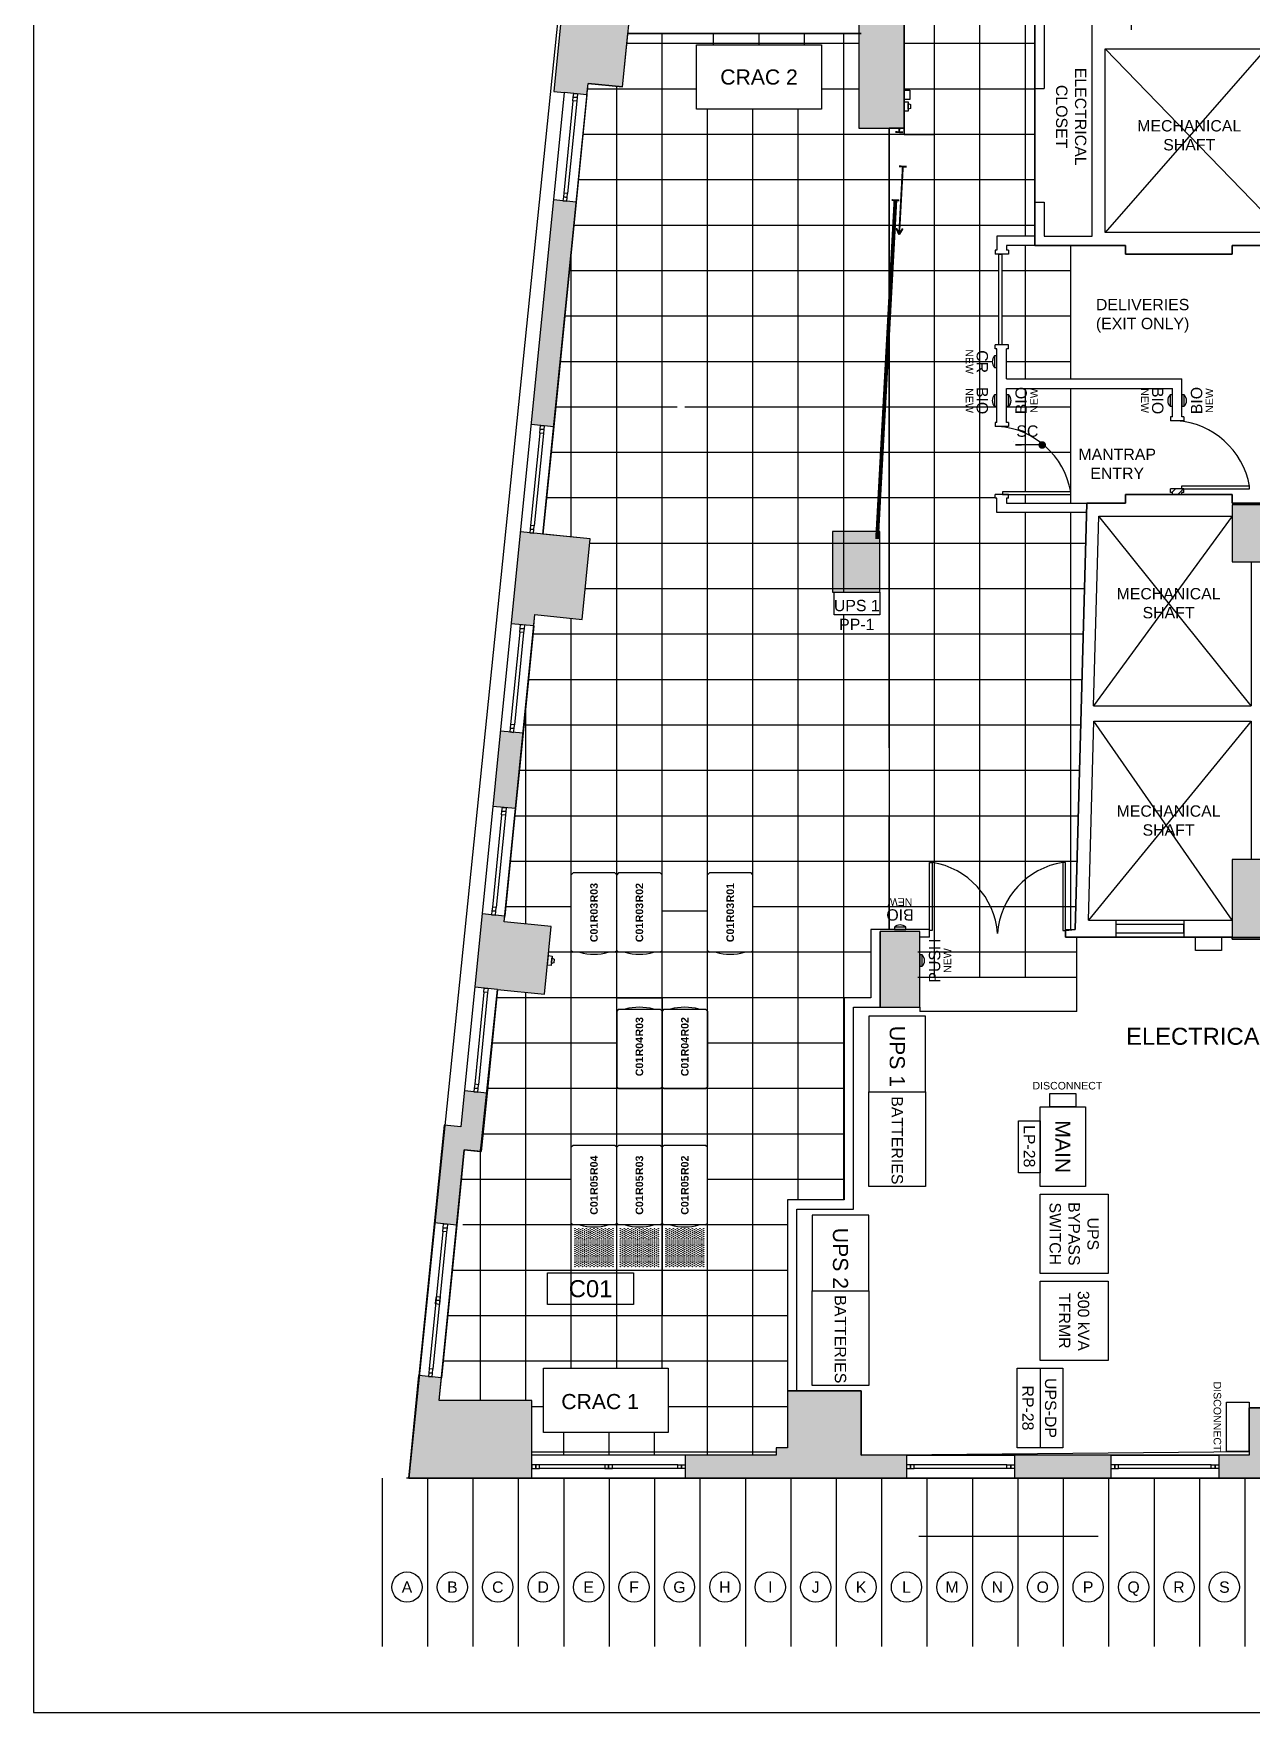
# Model space of a CAD drawing. Header units: inches. Extents: x 271316 to 275987, y 273433 to 275617.
# Drawn here: x 273293 to 273937, y 273604 to 274491 of the extents above; entities that cross this region are included whole.
import ezdxf
from ezdxf.enums import TextEntityAlignment as Align

# ---------------------------------------------------------------- set-up
doc = ezdxf.new("R2010")
doc.units = ezdxf.units.IN
doc.header["$LTSCALE"] = 48
doc.header["$MEASUREMENT"] = 0
for name, color, linetype in [('A-ANNO-TEXT-90', 1, 'Continuous'), ('A-ANNO-TEXT-CAGE', 4, 'Continuous'), ('A-ANNO-TEXT-VNSNY', 4, 'Continuous'), ('A-COLS', 6, 'Continuous'), ('A-COLS-PATT', 8, 'Continuous'), ('A-FLOR-CAGE', 3, 'Continuous'), ('A-FLOR-DOOR', 3, 'Continuous'), ('A-FLOR-ELEV', 1, 'Continuous'), ('A-FLOR-EQUIP', 3, 'Continuous'), ('A-FLOR-GLAZ', 2, 'Continuous'), ('A-FLOR-PART', 6, 'Continuous'), ('A-FLOR-PATT-RAFL', 8, 'Continuous'), ('A-FLOR-RACK', 3, 'Continuous'), ('A-FLOR-SCRTY-CAMR', 3, 'Continuous'), ('A-FLOR-TILE', 8, 'Continuous'), ('E-ELEC-SEC-CONTROL', 1, 'Continuous')]:
    doc.layers.add(name, color=color, linetype=linetype)
doc.styles.add('BLTEXT', font='arial.ttf', dxfattribs={"height": 6})
doc.styles.add('CRR Text', font='arialbd.ttf', dxfattribs={"height": 4})
doc.styles.add('HBA-DimT', font='ARCHS.SHX', dxfattribs={"width": 0.8})
doc.styles.add('TITLES', font='arial.ttf')
doc.dimstyles.new('MJH ISO-25', dxfattribs={"dimscale": 2, "dimtxt": 2, "dimasz": 2, "dimexe": 1, "dimexo": 2, "dimtad": 1, "dimzin": 9, "dimlunit": 4, "dimtxsty": 'HBA-DimT', "dimblk": 'ARCHTICK', "dimcen": 2.5, "dimdle": 1, "dimclrd": 256, "dimclre": 256, "dimclrt": 4, "dimadec": 0, "dimazin": 0, "dimtfac": 0.75, "dimtmove": 0, "dimatfit": 3, "dimldrblk": 'DOT', "dimfxl": 1, "dimfrac": 1, "dimlwd": -1, "dimlwe": -1, "dimarcsym": 0})

# ---------------------------------------------------------------- blocks, each defined once
blk = doc.blocks.new('_ArchTick')
at = {"color": 0, "linetype": 'ByBlock', "const_width": 0.15}
blk.add_lwpolyline([(-0.5, -0.5), (0.5, 0.5)], dxfattribs=at)
blk = doc.blocks.new('_Dot')
at = {"color": 0, "linetype": 'ByBlock', "lineweight": -2}
blk.add_line((-0.5, 0), (-1, 0), dxfattribs=at)
at = {"color": 0, "linetype": 'ByBlock', "const_width": 0.5}
blk.add_lwpolyline([(-0.25, 0, 1), (0.25, 0, 1)], format="xyb", close=True, dxfattribs=at)
blk = doc.blocks.new('CAGE TAG')
at = {"linetype": 'Continuous'}
blk.add_lwpolyline([(-22.72, 8.29), (22.72, 8.29), (22.72, -8.29), (-22.72, -8.29)], close=True, dxfattribs=at)
at = {"style": 'TITLES'}
blk.add_attdef('CAGE', text='', height=9, dxfattribs=at).set_placement((0.01, 0), align=Align.MIDDLE_CENTER)
blk = doc.blocks.new('ACCESSCONTROL')
at = {"linetype": 'Continuous'}
blk.add_lwpolyline([(-3, -1.25), (3, -1.25), (3, 0), (-3, 0)], close=True, dxfattribs=at)
blk.add_arc((0, 1.73), 4.22, 224.76027, 315.23973, dxfattribs=at)
at = {"linetype": 'Continuous', "style": 'BLTEXT'}
for tag, height, p in [('ACTYPE', 6, (0, -7.76)), ('ACSTAT', 4, (0, -14.54))]:
    blk.add_attdef(tag, text='', height=height, dxfattribs=at).set_placement(p, align=Align.MIDDLE_CENTER)
blk = doc.blocks.new('tripplite-sr42ub-l')
for p, q in [((1, 24), (0, 23)), ((0, 1), (0, 23)), ((1, 24), (41, 24)), ((42, 23), (41, 24)), ((42, 1), (42, 23)), ((0, 1), (1, 0)), ((1, 0), (41, 0)), ((41, 0), (42, 1))]:
    blk.add_line(p, q)
blk.add_arc((27.625, 12), 28.625, 164.810713, 195.189287)
at = {"style": 'CRR Text'}
for tag, p in [('CG', (10.5, 12)), ('RW', (21, 12)), ('RK', (31.5, 12))]:
    blk.add_attdef(tag, text='', height=4, dxfattribs=at).set_placement(p, align=Align.MIDDLE_CENTER)
blk = doc.blocks.new('venttile')
for centre in [(-22, 22), (-22, 21), (-22, 20), (-22, 19), (-22, 18), (-21, 21.5), (-21, 20.5), (-21, 19.5), (-21, 18.5), (-20, 22), (-20, 21), (-20, 20), (-20, 19), (-20, 18), (-19, 21.5), (-19, 20.5), (-19, 19.5), (-19, 18.5), (-18, 22), (-18, 21), (-18, 20), (-18, 19), (-18, 18), (-17, 21.5), (-17, 20.5), (-17, 19.5), (-17, 18.5), (-16, 22), (-16, 21), (-16, 20), (-16, 19), (-16, 18), (-15, 21.5), (-15, 20.5), (-15, 19.5), (-15, 18.5), (-14, 22), (-14, 21), (-14, 20), (-14, 19), (-14, 18), (-13, 21.5), (-13, 20.5), (-13, 19.5), (-13, 18.5), (-12, 22), (-12, 21), (-12, 20), (-12, 19), (-12, 18), (-11, 21.5), (-11, 20.5), (-11, 19.5), (-11, 18.5), (-10, 22), (-10, 21), (-10, 20), (-10, 19), (-10, 18), (-9, 21.5), (-9, 20.5), (-9, 19.5), (-9, 18.5), (-8, 22), (-8, 21), (-8, 20), (-8, 19), (-8, 18), (-7, 21.5), (-7, 20.5), (-7, 19.5), (-7, 18.5), (-6, 22), (-6, 21), (-6, 20), (-6, 19), (-6, 18), (-5, 21.5), (-5, 20.5), (-5, 19.5), (-5, 18.5), (-4, 22), (-4, 21), (-4, 20), (-4, 19), (-4, 18), (-3, 21.5), (-3, 20.5), (-3, 19.5), (-3, 18.5), (-2, 22), (-2, 21), (-2, 20), (-2, 19), (-2, 18), (-22, 17), (-22, 16), (-22, 15), (-22, 14), (-22, 13), (-22, 12), (-22, 11), (-22, 10), (-22, 9), (-21, 17.5), (-21, 16.5), (-21, 15.5), (-21, 14.5), (-21, 13.5), (-21, 12.5), (-21, 11.5), (-21, 10.5), (-21, 9.5), (-20, 17), (-20, 16), (-20, 15), (-20, 14), (-20, 13), (-20, 12), (-20, 11), (-20, 10), (-20, 9), (-19, 17.5), (-19, 16.5), (-19, 15.5), (-19, 14.5), (-19, 13.5), (-19, 12.5), (-19, 11.5), (-19, 10.5), (-19, 9.5), (-18, 17), (-18, 16), (-18, 15), (-18, 14), (-18, 13), (-18, 12), (-18, 11), (-18, 10), (-18, 9), (-17, 17.5), (-17, 16.5), (-17, 15.5), (-17, 14.5), (-17, 13.5), (-17, 12.5), (-17, 11.5), (-17, 10.5), (-17, 9.5), (-16, 17), (-16, 16), (-16, 15), (-16, 14), (-16, 13), (-16, 12), (-16, 11), (-16, 10), (-16, 9), (-15, 17.5), (-15, 16.5), (-15, 15.5), (-15, 14.5), (-15, 13.5), (-15, 12.5), (-15, 11.5), (-15, 10.5), (-15, 9.5), (-14, 17), (-14, 16), (-14, 15), (-14, 14), (-14, 13), (-14, 12), (-14, 11), (-14, 10), (-14, 9), (-13, 17.5), (-13, 16.5), (-13, 15.5), (-13, 14.5), (-13, 13.5), (-13, 12.5), (-13, 11.5), (-13, 10.5), (-13, 9.5), (-12, 17), (-12, 16), (-12, 15), (-12, 14), (-12, 13), (-12, 12), (-12, 11), (-12, 10), (-12, 9), (-11, 17.5), (-11, 16.5), (-11, 15.5), (-11, 14.5), (-11, 13.5), (-11, 12.5), (-11, 11.5), (-11, 10.5), (-11, 9.5), (-10, 17), (-10, 16), (-10, 15), (-10, 14), (-10, 13), (-10, 12), (-10, 11), (-10, 10), (-10, 9), (-9, 17.5), (-9, 16.5), (-9, 15.5), (-9, 14.5), (-9, 13.5), (-9, 12.5), (-9, 11.5), (-9, 10.5), (-9, 9.5), (-8, 17), (-8, 16), (-8, 15), (-8, 14), (-8, 13), (-8, 12), (-8, 11), (-8, 10), (-8, 9), (-7, 17.5), (-7, 16.5), (-7, 15.5), (-7, 14.5), (-7, 13.5), (-7, 12.5), (-7, 11.5), (-7, 10.5), (-7, 9.5), (-6, 17), (-6, 16), (-6, 15), (-6, 14), (-6, 13), (-6, 12), (-6, 11), (-6, 10), (-6, 9), (-5, 17.5), (-5, 16.5), (-5, 15.5), (-5, 14.5), (-5, 13.5), (-5, 12.5), (-5, 11.5), (-5, 10.5), (-5, 9.5), (-4, 17), (-4, 16), (-4, 15), (-4, 14), (-4, 13), (-4, 12), (-4, 11), (-4, 10), (-4, 9), (-3, 17.5), (-3, 16.5), (-3, 15.5), (-3, 14.5), (-3, 13.5), (-3, 12.5), (-3, 11.5), (-3, 10.5), (-3, 9.5), (-2, 17), (-2, 16), (-2, 15), (-2, 14), (-2, 13), (-2, 12), (-2, 11), (-2, 10), (-2, 9), (-22, 8), (-22, 7), (-22, 6), (-22, 5), (-22, 4), (-22, 3), (-22, 2), (-21, 8.5), (-21, 7.5), (-21, 6.5), (-21, 5.5), (-21, 4.5), (-21, 3.5), (-21, 2.5), (-20, 8), (-20, 7), (-20, 6), (-20, 5), (-20, 4), (-20, 3), (-20, 2), (-19, 8.5), (-19, 7.5), (-19, 6.5), (-19, 5.5), (-19, 4.5), (-19, 3.5), (-19, 2.5), (-18, 8), (-18, 7), (-18, 6), (-18, 5), (-18, 4), (-18, 3), (-18, 2), (-17, 8.5), (-17, 7.5), (-17, 6.5), (-17, 5.5), (-17, 4.5), (-17, 3.5), (-17, 2.5), (-16, 8), (-16, 7), (-16, 6), (-16, 5), (-16, 4), (-16, 3), (-16, 2), (-15, 8.5), (-15, 7.5), (-15, 6.5), (-15, 5.5), (-15, 4.5), (-15, 3.5), (-15, 2.5), (-14, 8), (-14, 7), (-14, 6), (-14, 5), (-14, 4), (-14, 3), (-14, 2), (-13, 8.5), (-13, 7.5), (-13, 6.5), (-13, 5.5), (-13, 4.5), (-13, 3.5), (-13, 2.5), (-12, 8), (-12, 7), (-12, 6), (-12, 5), (-12, 4), (-12, 3), (-12, 2), (-11, 8.5), (-11, 7.5), (-11, 6.5), (-11, 5.5), (-11, 4.5), (-11, 3.5), (-11, 2.5), (-10, 8), (-10, 7), (-10, 6), (-10, 5), (-10, 4), (-10, 3), (-10, 2), (-9, 8.5), (-9, 7.5), (-9, 6.5), (-9, 5.5), (-9, 4.5), (-9, 3.5), (-9, 2.5), (-8, 8), (-8, 7), (-8, 6), (-8, 5), (-8, 4), (-8, 3), (-8, 2), (-7, 8.5), (-7, 7.5), (-7, 6.5), (-7, 5.5), (-7, 4.5), (-7, 3.5), (-7, 2.5), (-6, 8), (-6, 7), (-6, 6), (-6, 5), (-6, 4), (-6, 3), (-6, 2), (-5, 8.5), (-5, 7.5), (-5, 6.5), (-5, 5.5), (-5, 4.5), (-5, 3.5), (-5, 2.5), (-4, 8), (-4, 7), (-4, 6), (-4, 5), (-4, 4), (-4, 3), (-4, 2), (-3, 8.5), (-3, 7.5), (-3, 6.5), (-3, 5.5), (-3, 4.5), (-3, 3.5), (-3, 2.5), (-2, 8), (-2, 7), (-2, 6), (-2, 5), (-2, 4), (-2, 3), (-2, 2)]:
    blk.add_circle(centre, 0.1)
blk = doc.blocks.new('tripplite-sr42ub-r')
for p, q in [((-41, 0), (-42, -1)), ((-1, 0), (-41, 0)), ((0, -1), (-1, 0)), ((-42, -1), (-42, -23)), ((0, -1), (0, -23)), ((-42, -23), (-41, -24)), ((-1, -24), (-41, -24)), ((-1, -24), (0, -23))]:
    blk.add_line(p, q)
blk.add_arc((-27.62, -12), 28.62, 344.81071, 15.18929)
at = {"style": 'CRR Text'}
for tag, p in [('CG', (-30.33, -12)), ('RW', (-19.83, -12)), ('RK', (-9.33, -12))]:
    blk.add_attdef(tag, text='', height=4, dxfattribs=at).set_placement(p, align=Align.MIDDLE_CENTER)
blk = doc.blocks.new('DOORNUM')
at = {"linetype": 'Continuous'}
blk.add_circle((0, 0), 8, dxfattribs=at)
at = {"linetype": 'Continuous', "style": 'BLTEXT'}
blk.add_attdef('DOORNUM', text='', height=6, dxfattribs=at).set_placement((0, 0), align=Align.MIDDLE_CENTER)

msp = doc.modelspace()

# ---------------------------------------------------------------- hatches: boundary and pattern name
at = {"layer": 'A-COLS-PATT'}
for points in [[(273610.8511, 274523.1872), (273587.0887, 274525.5635), (273602.8598, 274683.2742), (273625.7456, 274680.9856), (273627.7357, 274700.8863), (273604.8499, 274703.1749), (273606.1264, 274715.9402), (273594.1859, 274717.1343), (273568.4815, 274460.09), (273573.9833, 274459.5398), (273585.9238, 274458.3458), (273586.5208, 274464.316), (273604.7814, 274462.49)], [(273729.6469, 274497.6294), (273729.6469, 274440.6294), (273753.6469, 274440.6294), (273753.6469, 274497.6294)], [(273580.2521, 274401.6287), (273568.3116, 274402.8227), (273556.4405, 274284.1121), (273568.381, 274282.9181)], [(273926.8969, 274241.6448), (273926.8969, 274211.6448), (273954.8969, 274211.6448), (273954.8969, 274241.6448)], [(273587.5852, 274223.7133), (273550.7688, 274227.395), (273545.9225, 274178.9318), (273557.863, 274177.7377), (273558.46, 274183.7079), (273583.3359, 274181.2204)], [(273715.6523, 274227.6448), (273715.6523, 274195.6448), (273740.6523, 274195.6448), (273740.6523, 274227.6448)], [(273552.1913, 274121.0206), (273540.2508, 274122.2147), (273536.2707, 274082.4132), (273548.1993, 274081.2203)], [(273926.8969, 274054.3393), (273926.8969, 274012.3393), (273954.8969, 274012.3393), (273954.8969, 274054.3393)], [(273567.1149, 274019.0103), (273542.239, 274021.4979), (273542.5394, 274024.502), (273530.5989, 274025.696), (273526.7149, 273986.8553), (273538.6553, 273985.6613), (273563.5312, 273983.1737)], [(273740.8968, 274016.3393), (273740.8968, 273976.3393), (273761.8968, 273976.3393), (273761.8968, 274016.3393)], [(273533.1708, 273930.9354), (273521.2422, 273932.1283), (273519.3516, 273913.2226), (273510.3963, 273914.1181), (273505.2221, 273862.3762), (273517.1507, 273861.1833), (273521.1309, 273900.9848), (273530.0862, 273900.0893)], [(273556.8969, 273768.6448), (273507.8969, 273768.6448), (273509.0909, 273780.5853), (273497.1505, 273781.7793), (273491.737, 273727.6448), (273556.8969, 273727.6448), (273556.8969, 273739.6448)], [(273730.8969, 273773.6448), (273691.8969, 273773.6448), (273691.8969, 273743.6448), (273685.8969, 273743.6448), (273685.8969, 273739.6448), (273637.8969, 273739.6448), (273637.8969, 273727.6448), (273702.8969, 273727.6448), (273702.8969, 273727.6448), (273728.8969, 273727.6448), (273754.8969, 273727.6448), (273754.8969, 273739.6448), (273730.8969, 273739.6448)], [(273972.5303, 273727.6448), (273972.5303, 273739.6448), (273971.8969, 273739.6448), (273971.8969, 273764.6448), (273935.8969, 273764.6448), (273935.8969, 273739.6448), (273919.8969, 273739.6448), (273919.8969, 273727.6448)], [(273811.8969, 273739.6448), (273811.8969, 273727.6448), (273862.8969, 273727.6448), (273862.8969, 273739.6448)]]:
    msp.add_hatch(color=256, dxfattribs=at).paths.add_polyline_path(points)
h = msp.add_hatch(dxfattribs=at)
h.set_pattern_fill('ANSI31', color=1, scale=24, style=0)
h.set_pattern_definition([(45, (273270.213, 270585.5956), (-2.1213203, 2.1213203), [])])
h.paths.add_polyline_path([(273895.3503, 274247.1448), (273900.3503, 274247.1448), (273900.3503, 274248.1486), (273901.3503, 274248.1486), (273901.3503, 274250.1486), (273894.3503, 274250.1486), (273894.3503, 274248.1486), (273895.3503, 274248.1486)])

# ---------------------------------------------------------------- linework, layer by layer
for points in [[(273648.837, 275263.6448), (273491.737, 273727.6448), (274334.8969, 273727.6448), (274338.8969, 274633.6448), (274525.6469, 274633.6448), (274525.6469, 275063.6449), (274534.6469, 275063.6449), (274534.6469, 275265.6449), (273649.0416, 275265.6449)], [(273953.8969, 274378.6448), (273926.8969, 274378.6448), (273926.8969, 274374.1448), (273870.6469, 274374.1448), (273870.6469, 274378.6448), (273822.6469, 274378.6448), (273822.6469, 274684.6448)], [(273822.6469, 274518.6448), (273822.6469, 274378.6448), (273870.6469, 274378.6448), (273870.6469, 274374.1448), (273926.8969, 274374.1448), (273926.8969, 274378.6448), (273953.8969, 274378.6448)], [(273971.8969, 273764.6448), (273935.8969, 273764.6448), (273935.8969, 273739.6448), (273730.8969, 273739.6448), (273730.8969, 273773.6448), (273691.8969, 273773.6448), (273691.8969, 273743.6448), (273685.8969, 273743.6448), (273685.8969, 273739.6448), (273556.8969, 273739.6448), (273556.8969, 273768.6448), (273556.8969, 273768.6448), (273507.8969, 273768.6448), (273521.1309, 273900.9848), (273529.6523, 273900.1326), (273538.6553, 273985.6613), (273563.5312, 273983.1737), (273567.1149, 274019.0103), (273542.239, 274021.4979), (273558.46, 274183.7079), (273583.3359, 274181.2204), (273587.5852, 274223.7133), (273562.7093, 274226.2009), (273586.5208, 274464.316), (273604.7814, 274462.49), (273607.5953, 274490.6294), (273729.6469, 274490.6294), (273729.6469, 274440.6294), (273753.6469, 274440.6294), (273753.6469, 274497.6294)], [(273753.6469, 274497.6294), (273753.6469, 274440.6294), (273753.6469, 274437.3323), (273769.6523, 274437.3323), (273753.6469, 274437.3323), (273753.6469, 274440.6294), (273745.6523, 274440.6294), (273745.6523, 274017.3393), (273735.8968, 274017.3393), (273735.8968, 273981.3393), (273721.6523, 273981.3323), (273721.6523, 273874.6448), (273691.8968, 273874.6448), (273691.8969, 273773.6448), (273730.8969, 273773.6448), (273730.8969, 273739.6448), (273935.8969, 273741.6448), (273935.8969, 273764.6448), (273971.8969, 273764.6448)], [(273953.8969, 274242.6448), (273926.8969, 274242.6448), (273926.8969, 274247.1448), (273870.6469, 274247.1448), (273870.6469, 274242.6448), (273850.0889, 274242.6448), (273843.8968, 274017.3393), (273838.8968, 274016.7882), (273838.8968, 274013.3393), (273926.8969, 274013.3393), (273926.8969, 274012.3393), (273954.8969, 274012.3393)], [(273954.8969, 274012.3393), (273926.8969, 274012.3393), (273926.8969, 274013.3393), (273838.8968, 274013.3393), (273838.8968, 274016.7882), (273843.8968, 274017.3393), (273850.0889, 274242.6448), (273870.6469, 274242.6448), (273870.6469, 274247.1448), (273926.8969, 274247.1448), (273926.8969, 274242.6448), (273953.8969, 274242.6448)]]:
    msp.add_lwpolyline(points)
for points in [[(273685.8969, 273739.6448), (273556.8969, 273739.6448), (273556.8969, 273768.6448), (273507.8969, 273768.6448), (273521.1309, 273900.9848), (273530.0862, 273900.0893), (273538.6553, 273985.6613), (273563.5312, 273983.1737), (273567.1149, 274019.0103), (273542.239, 274021.4979), (273558.46, 274183.7079), (273583.3359, 274181.2204), (273587.5852, 274223.7133), (273562.7093, 274226.2009), (273586.5208, 274464.316), (273604.7814, 274462.49), (273607.5953, 274490.6294), (273730.8969, 274490.6294), (273729.6469, 274490.6294), (273729.6469, 274440.6294), (273745.6523, 274440.6294), (273745.6523, 274017.3393), (273735.8968, 274017.3393), (273735.8968, 273981.3393), (273721.8968, 273981.3323), (273721.6523, 273874.6448), (273691.8968, 273874.6448), (273691.8969, 273743.6448), (273685.8969, 273743.6448), (273685.8969, 273739.6448)], [(273601.6523, 273981.3323), (273625.6523, 273981.3323), (273625.6523, 273813.3323), (273601.6523, 273813.3323)]]:
    msp.add_lwpolyline(points, close=True)
at = {"layer": 'A-COLS'}
for p, q in [((273585.9238, 274458.3458), (273573.9833, 274459.5398)), ((273585.9238, 274458.3458), (273586.5208, 274464.316)), ((273604.7814, 274462.49), (273586.5208, 274464.316)), ((273580.2521, 274401.6287), (273568.3116, 274402.8227)), ((273580.2521, 274401.6287), (273568.381, 274282.9181)), ((273568.381, 274282.9181), (273556.4405, 274284.1121)), ((273557.863, 274177.7377), (273545.9225, 274178.9318)), ((273552.1795, 274121.0218), (273540.239, 274122.2158)), ((273552.1913, 274121.0206), (273548.1993, 274081.2203)), ((273548.1993, 274081.2203), (273536.2589, 274082.4143)), ((273548.2111, 274081.2191), (273536.2706, 274082.4132)), ((273542.5276, 274024.5032), (273530.5871, 274025.6972)), ((273538.6435, 273985.6625), (273526.7031, 273986.8565)), ((273538.6553, 273985.6613), (273526.7149, 273986.8553)), ((273533.1708, 273930.9354), (273521.2304, 273932.1295)), ((273533.1708, 273930.9354), (273530.0862, 273900.0893)), ((273521.1309, 273900.9848), (273517.1507, 273861.1833)), ((273530.0862, 273900.0893), (273521.1309, 273900.9848)), ((273517.1507, 273861.1833), (273505.2221, 273862.3762)), ((273491.737, 273727.6448), (273497.1505, 273781.7793)), ((273509.0909, 273780.5853), (273497.1623, 273781.7782)), ((273507.8969, 273768.6448), (273509.0909, 273780.5853)), ((273685.8969, 273739.6448), (273640.5121, 273739.6448)), ((273754.8969, 273739.6448), (273730.8969, 273739.6448)), ((273754.8969, 273739.6448), (273754.8969, 273727.6448)), ((273862.8969, 273739.6448), (273811.8969, 273739.6448)), ((273811.8969, 273739.6448), (273811.8969, 273727.6448)), ((273862.8969, 273739.6448), (273862.8969, 273727.6448)), ((273919.8969, 273739.6448), (273919.8969, 273727.6448)), ((273935.8969, 273739.6448), (273919.8969, 273739.6448)), ((274029.5303, 273727.6448), (273490.5949, 273727.6448))]:
    msp.add_line(p, q, dxfattribs=at)
for points in [[(273648.837, 275263.6448), (273568.4815, 274460.09), (273573.9833, 274459.5398), (273519.3516, 273913.2226)], [(273604.7814, 274462.49), (273610.8511, 274523.1872), (273587.0887, 274525.5635), (273602.8598, 274683.2742)], [(273557.863, 274177.7377), (273558.46, 274183.7079), (273583.3359, 274181.2204), (273587.5852, 274223.7133), (273550.7688, 274227.395)], [(273538.6553, 273985.6613), (273563.5312, 273983.1737), (273567.1149, 274019.0103), (273542.239, 274021.4979), (273542.5394, 274024.502)], [(273519.3516, 273913.2226), (273510.3963, 273914.1181), (273497.1623, 273781.7782)], [(273691.8969, 273743.6448), (273685.8969, 273743.6448), (273685.8969, 273739.6448), (273637.8969, 273739.6448), (273637.8969, 273727.6449), (273556.8969, 273727.6449), (273556.8969, 273739.6448), (273556.8969, 273768.6448), (273507.8969, 273768.6448)], [(273730.8969, 273739.6448), (273730.8969, 273773.6448), (273691.8969, 273773.6448), (273691.8969, 273743.6448)], [(273971.8969, 273739.6448), (273971.8969, 273764.6448), (273935.8969, 273764.6448), (273935.8969, 273739.6448)], [(273702.8969, 273727.6448), (273728.8969, 273727.6448)], [(273935.8969, 273727.6448), (273935.8969, 273727.6448), (273971.8969, 273727.6448)]]:
    msp.add_lwpolyline(points, dxfattribs=at)
for points in [[(273729.6469, 274497.6294), (273729.6469, 274440.6294), (273753.6469, 274440.6294), (273753.6469, 274497.6294)], [(273926.8969, 274241.6448), (273926.8969, 274211.6448), (273954.8969, 274211.6448), (273954.8969, 274241.6448)], [(273715.6523, 274227.6448), (273715.6523, 274195.6448), (273740.6523, 274195.6448), (273740.6523, 274227.6448)], [(273926.8969, 274054.3393), (273926.8969, 274012.3393), (273954.8969, 274012.3393), (273954.8969, 274054.3393)], [(273740.8968, 274016.3393), (273740.8968, 273976.3393), (273761.8968, 273976.3393), (273761.8968, 274016.3393)]]:
    msp.add_lwpolyline(points, close=True, dxfattribs=at)
at = {"layer": 'A-FLOR-CAGE'}
for points, const_width in [([(273751.0198, 274440.3127), (273750.9237, 274438.5393)], 1), ([(273748.9266, 274438.6475), (273752.9207, 274438.431)], 1), ([(273750.8997, 274420.5141), (273754.8939, 274420.2976)], 1), ([(273752.8968, 274420.4059), (273750.948, 274384.4586)], 1), ([(273748.9749, 274402.592), (273739.2737, 274223.6448)], 2), ([(273746.9778, 274402.7003), (273750.9719, 274402.4838)], 1), ([(273750.948, 274384.4586), (273749.387, 274387.8651)], 1), ([(273750.948, 274384.4586), (273752.8682, 274387.6763)], 1)]:
    msp.add_lwpolyline(points, dxfattribs=dict(at, const_width=const_width))
at = {"layer": 'A-FLOR-DOOR'}
for points in [[(273805.1465, 274374.1448), (273805.1465, 274326.1448), (273803.6465, 274326.1448), (273803.6465, 274374.1448)], [(273805.6465, 274247.1448), (273841.6465, 274247.1448), (273841.6465, 274248.6448), (273805.6465, 274248.6448)], [(273900.1003, 274250.1486), (273936.1003, 274250.1486), (273936.1003, 274251.6486), (273900.1003, 274251.6486)], [(273766.8968, 274016.7882), (273766.8968, 274052.7882), (273768.3968, 274052.7882), (273768.3968, 274016.7882)], [(273838.8968, 274016.7882), (273838.8968, 274052.7882), (273837.3968, 274052.7882), (273837.3968, 274016.7882)]]:
    msp.add_lwpolyline(points, close=True, dxfattribs=at)
at = {"layer": 'A-FLOR-DOOR', "color": 8}
for centre, radius, start, end in [((273800.2643, 274241.2008), 42.0465, 10.1975396, 85.9995078), ((273894.718, 274244.2046), 42.0465, 10.1975396, 85.9995078), ((273762.0323, 274012.3088), 40.9767, 4.2413418, 81.0646543), ((273843.7613, 274012.3088), 40.9767, 98.9353457, 175.7586582)]:
    msp.add_arc(centre, radius, start, end, dxfattribs=at)
at = {"layer": 'A-FLOR-ELEV', "color": 8}
for p, q in [((273944.6775, 274482.6448), (273859.8969, 274385.6448)), ((273953.8969, 274385.6448), (273859.8969, 274482.6448)), ((273926.8969, 274235.6448), (273853.6906, 274135.4921)), ((273936.8969, 274135.4921), (273856.4307, 274235.6448)), ((273936.8969, 274127.4921), (273851.0369, 274022.3393)), ((273926.8969, 274022.3393), (273853.9138, 274127.4921))]:
    msp.add_line(p, q, dxfattribs=at)
at = {"layer": 'A-FLOR-EQUIP', "color": 2}
msp.add_line((273825.3969, 273785.6448), (273825.3969, 273743.6448), dxfattribs=at)
for points in [[(273709.8907, 274484.6294), (273709.8907, 274450.6294), (273643.8907, 274450.6294), (273643.8907, 274484.6294)], [(273740.6523, 274195.6448), (273740.6523, 274183.6448), (273716.6562, 274183.6448), (273716.6562, 274195.6448)], [(273921.2267, 274006.3061), (273907.488, 274006.3061), (273907.488, 274013.3393), (273921.2267, 274013.3393)], [(273764.8968, 273931.6153), (273764.8968, 273971.6153), (273734.8969, 273971.6153), (273734.8969, 273931.6153)], [(273734.8968, 273881.6153), (273734.8968, 273931.6153), (273764.8969, 273931.6153), (273764.8968, 273881.6153)], [(273844.2662, 273923.6448), (273830.5275, 273923.6448), (273830.5275, 273930.678), (273844.2662, 273930.678)], [(273849.3969, 273923.6448), (273849.3969, 273881.6448), (273825.3969, 273881.6448), (273825.3969, 273923.6448)], [(273825.3969, 273916.3835), (273825.3969, 273888.9062), (273813.9922, 273888.9062), (273813.9922, 273916.3835)], [(273861.3969, 273877.6448), (273861.3969, 273835.6448), (273825.3969, 273835.6448), (273825.3969, 273877.6448)], [(273734.8969, 273826.5389), (273734.8969, 273866.5389), (273704.8969, 273866.5389), (273704.8969, 273826.5389)], [(273861.3969, 273831.6448), (273861.3969, 273789.6448), (273825.3969, 273789.6448), (273825.3969, 273831.6448)], [(273704.8968, 273776.5389), (273704.8968, 273826.5389), (273734.8969, 273826.5389), (273734.8969, 273776.5389)], [(273628.8969, 273785.6448), (273628.8969, 273751.6448), (273562.8969, 273751.6448), (273562.8969, 273785.6448)], [(273837.3969, 273785.6448), (273837.3969, 273743.6448), (273813.3969, 273743.6448), (273813.3969, 273785.6448)], [(273935.8969, 273767.6448), (273935.8969, 273741.6448), (273924.0043, 273741.6448), (273924.0043, 273767.6448)]]:
    msp.add_lwpolyline(points, close=True, dxfattribs=at)
at = {"layer": 'A-FLOR-EQUIP'}
for points in [[(273753.6469, 274460.8137), (273756.6449, 274460.8137), (273756.6449, 274455.8137), (273753.6469, 274455.8137)], [(273753.6469, 274454.6273), (273755.6469, 274454.6273), (273755.6469, 274449.6273), (273753.6469, 274449.6273)], [(273755.6469, 274453.6273), (273756.8969, 274453.1273), (273756.8969, 274451.1273), (273755.6469, 274450.6273)], [(273565.5718, 274003.5796), (273567.5619, 274003.3806), (273567.0644, 273998.4054), (273565.0743, 273998.6044)], [(273567.4624, 274002.3856), (273568.6565, 274001.7637), (273568.4574, 273999.7736), (273567.1639, 273999.4004)]]:
    msp.add_lwpolyline(points, close=True, dxfattribs=at)
at = {"layer": 'A-FLOR-GLAZ'}
for p, q in [((273585.9238, 274458.3458), (273580.2521, 274401.6287)), ((273578.5487, 274455.0634), (273573.673, 274406.3065)), ((273580.5388, 274454.8644), (273575.6631, 274406.1075)), ((273568.381, 274282.9181), (273562.7093, 274226.2009)), ((273561.0059, 274279.6356), (273556.1302, 274230.8788)), ((273562.996, 274279.4366), (273558.1203, 274230.6798)), ((273550.4879, 274174.4553), (273545.6122, 274125.6985)), ((273552.478, 274174.2563), (273547.6023, 274125.4995)), ((273557.863, 274177.7377), (273552.1913, 274121.0206)), ((273540.836, 274077.9367), (273535.9603, 274029.1799)), ((273542.8261, 274077.7377), (273537.9504, 274028.9808)), ((273548.2111, 274081.2191), (273542.5394, 274024.502)), ((273531.4792, 273984.3689), (273526.6036, 273935.6121)), ((273533.4693, 273984.1699), (273528.5936, 273935.4131)), ((273538.6553, 273985.6613), (273533.1826, 273930.9342)), ((273509.7933, 273857.8991), (273502.5296, 273785.2614)), ((273511.7834, 273857.7001), (273504.5196, 273785.0624)), ((273517.1507, 273861.1833), (273509.0909, 273780.5853)), ((273637.8969, 273739.6448), (273556.8969, 273739.6448)), ((273754.8969, 273739.6448), (273811.8969, 273739.6448)), ((273862.8969, 273739.6448), (273919.8969, 273739.6448)), ((273633.8969, 273734.6448), (273560.8969, 273734.6448)), ((273633.8969, 273732.6448), (273560.8969, 273732.6448)), ((273807.8969, 273734.6448), (273758.8969, 273734.6448)), ((273807.8969, 273732.6448), (273758.8969, 273732.6448)), ((273915.8969, 273734.6448), (273866.8969, 273734.6448)), ((273915.8969, 273732.6448), (273866.8969, 273732.6448))]:
    msp.add_line(p, q, dxfattribs=at)
for points in [[(273578.9467, 274459.0435), (273580.9368, 274458.8445), (273580.7378, 274456.8544), (273578.7477, 274457.0534)], [(273578.7477, 274457.0534), (273580.7378, 274456.8544), (273580.5388, 274454.8644), (273578.5487, 274455.0634)], [(273573.474, 274404.3165), (273575.4641, 274404.1175), (273575.6631, 274406.1075), (273573.673, 274406.3065)], [(273573.275, 274402.3264), (273575.2651, 274402.1274), (273575.4641, 274404.1175), (273573.474, 274404.3165)], [(273561.2049, 274281.6257), (273563.195, 274281.4267), (273562.996, 274279.4366), (273561.0059, 274279.6356)], [(273561.4039, 274283.6158), (273563.394, 274283.4168), (273563.195, 274281.4267), (273561.2049, 274281.6257)], [(273555.7322, 274226.8986), (273557.7223, 274226.6996), (273557.9213, 274228.6897), (273555.9312, 274228.8887)], [(273555.9312, 274228.8887), (273557.9213, 274228.6897), (273558.1203, 274230.6798), (273556.1302, 274230.8788)], [(273550.6869, 274176.4454), (273552.677, 274176.2464), (273552.478, 274174.2563), (273550.4879, 274174.4553)], [(273550.8859, 274178.4354), (273552.876, 274178.2364), (273552.677, 274176.2464), (273550.6869, 274176.4454)], [(273545.2142, 274121.7183), (273547.2043, 274121.5193), (273547.4033, 274123.5094), (273545.4132, 274123.7084)], [(273545.4132, 274123.7084), (273547.4033, 274123.5094), (273547.6023, 274125.4995), (273545.6122, 274125.6985)], [(273541.035, 274079.9268), (273543.0251, 274079.7277), (273542.8261, 274077.7377), (273540.836, 274077.9367)], [(273541.234, 274081.9168), (273543.2241, 274081.7178), (273543.0251, 274079.7277), (273541.035, 274079.9268)], [(273535.5623, 274025.1997), (273537.5524, 274025.0007), (273537.7514, 274026.9908), (273535.7613, 274027.1898)], [(273535.7613, 274027.1898), (273537.7514, 274026.9908), (273537.9504, 274028.9808), (273535.9603, 274029.1799)], [(273531.6782, 273986.359), (273533.6683, 273986.16), (273533.4693, 273984.1699), (273531.4792, 273984.3689)], [(273526.4045, 273933.622), (273528.3946, 273933.423), (273528.5936, 273935.4131), (273526.6036, 273935.6121)], [(273526.2055, 273931.6319), (273528.1956, 273931.4329), (273528.3946, 273933.423), (273526.4045, 273933.622)], [(273509.9923, 273859.8892), (273511.9824, 273859.6902), (273511.7834, 273857.7001), (273509.7933, 273857.8991)], [(273510.1914, 273861.8792), (273512.1814, 273861.6802), (273511.9824, 273859.6902), (273509.9923, 273859.8892)], [(273506.1614, 273821.5802), (273508.1515, 273821.3812), (273507.9525, 273819.3912), (273505.9624, 273819.5902)], [(273506.3605, 273823.5703), (273508.3505, 273823.3713), (273508.1515, 273821.3812), (273506.1614, 273821.5802)], [(273502.3306, 273783.2713), (273504.3206, 273783.0723), (273504.5196, 273785.0624), (273502.5296, 273785.2614)], [(273502.1315, 273781.2812), (273504.1216, 273781.0822), (273504.3206, 273783.0723), (273502.3306, 273783.2713)], [(273556.8969, 273734.6448), (273556.8969, 273732.6448), (273558.8969, 273732.6448), (273558.8969, 273734.6448)], [(273558.8969, 273734.6448), (273558.8969, 273732.6448), (273560.8969, 273732.6448), (273560.8969, 273734.6448)], [(273595.3969, 273734.6448), (273595.3969, 273732.6448), (273597.3969, 273732.6448), (273597.3969, 273734.6448)], [(273597.3969, 273734.6448), (273597.3969, 273732.6448), (273599.3969, 273732.6448), (273599.3969, 273734.6448)], [(273635.8969, 273734.6448), (273635.8969, 273732.6448), (273633.8969, 273732.6448), (273633.8969, 273734.6448)], [(273637.8969, 273734.6448), (273637.8969, 273732.6448), (273635.8969, 273732.6448), (273635.8969, 273734.6448)], [(273754.8969, 273734.6448), (273754.8969, 273732.6448), (273756.8969, 273732.6448), (273756.8969, 273734.6448)], [(273756.8969, 273734.6448), (273756.8969, 273732.6448), (273758.8969, 273732.6448), (273758.8969, 273734.6448)], [(273809.8969, 273734.6448), (273809.8969, 273732.6448), (273807.8969, 273732.6448), (273807.8969, 273734.6448)], [(273811.8969, 273734.6448), (273811.8969, 273732.6448), (273809.8969, 273732.6448), (273809.8969, 273734.6448)], [(273862.8969, 273734.6448), (273862.8969, 273732.6448), (273864.8969, 273732.6448), (273864.8969, 273734.6448)], [(273864.8969, 273734.6448), (273864.8969, 273732.6448), (273866.8969, 273732.6448), (273866.8969, 273734.6448)], [(273917.8969, 273734.6448), (273917.8969, 273732.6448), (273915.8969, 273732.6448), (273915.8969, 273734.6448)], [(273919.8969, 273734.6448), (273919.8969, 273732.6448), (273917.8969, 273732.6448), (273917.8969, 273734.6448)]]:
    msp.add_lwpolyline(points, close=True, dxfattribs=at)
at = {"layer": 'A-FLOR-PART'}
for p, q in [((273730.8969, 274490.6294), (273607.5953, 274490.6294)), ((273822.6469, 274383.6448), (273802.6465, 274383.6448)), ((273802.6465, 274383.6448), (273802.6465, 274376.1448)), ((273801.6465, 274376.1448), (273801.6465, 274374.1448)), ((273802.6465, 274376.1448), (273801.6465, 274376.1448)), ((273808.6465, 274374.1448), (273801.6465, 274374.1448)), ((273808.6465, 274376.1448), (273807.6465, 274376.1448)), ((273808.6465, 274376.1448), (273808.6465, 274374.1448)), ((273808.6465, 274326.1448), (273801.6465, 274326.1448)), ((273801.6465, 274324.1448), (273801.6465, 274326.1448)), ((273808.6465, 274324.1448), (273808.6465, 274326.1448)), ((273802.6465, 274324.1448), (273801.6465, 274324.1448)), ((273802.6465, 274285.1449), (273802.6465, 274324.1448)), ((273807.6469, 274308.2058), (273807.6465, 274324.1448)), ((273808.6465, 274324.1448), (273807.6465, 274324.1448)), ((273807.6469, 274308.2058), (273900.3503, 274308.2113)), ((273900.3503, 274288.1486), (273900.3503, 274308.2113)), ((273807.6469, 274285.1449), (273807.6469, 274303.2058)), ((273807.6472, 274303.2058), (273895.3506, 274303.2111)), ((273895.3503, 274288.1486), (273895.3503, 274303.2111)), ((273801.6475, 274285.1449), (273801.6475, 274283.1449)), ((273802.6475, 274285.1449), (273801.6475, 274285.1449)), ((273808.6475, 274283.1449), (273801.6475, 274283.1449)), ((273808.6475, 274285.1449), (273807.6475, 274285.1449)), ((273808.6475, 274285.1449), (273808.6475, 274283.1449)), ((273894.3503, 274288.1486), (273894.3503, 274286.1486)), ((273895.3503, 274288.1486), (273894.3503, 274288.1486)), ((273901.3503, 274286.1486), (273894.3503, 274286.1486)), ((273901.3503, 274288.1486), (273900.3503, 274288.1486)), ((273901.3503, 274288.1486), (273901.3503, 274286.1486)), ((273808.6465, 274247.1448), (273801.6465, 274247.1448)), ((273801.6465, 274245.1448), (273801.6465, 274247.1448)), ((273802.6465, 274245.1448), (273801.6465, 274245.1448)), ((273802.6465, 274237.6448), (273802.6465, 274245.1448)), ((273808.6465, 274245.1448), (273807.6465, 274245.1448)), ((273807.6465, 274245.1448), (273807.6465, 274242.6448)), ((273808.6465, 274245.1448), (273808.6465, 274247.1448)), ((273870.6469, 274247.1448), (273926.8969, 274247.1448)), ((273870.6469, 274242.6448), (273870.6469, 274247.1448)), ((273894.3503, 274248.1486), (273894.3503, 274250.1486)), ((273901.3503, 274250.1486), (273894.3503, 274250.1486)), ((273895.3503, 274248.1486), (273894.3503, 274248.1486)), ((273895.3503, 274247.1448), (273895.3503, 274248.1486)), ((273900.3503, 274247.1448), (273900.3503, 274248.1486)), ((273901.3503, 274248.1486), (273900.3503, 274248.1486)), ((273901.3503, 274248.1486), (273901.3503, 274250.1486)), ((273926.8969, 274242.6448), (273926.8969, 274247.1448)), ((273849.9514, 274237.6448), (273802.6465, 274237.6448)), ((273807.6465, 274242.6448), (273870.6469, 274242.6448)), ((273843.8968, 274017.3393), (273850.0889, 274242.6448)), ((273926.8969, 274242.6448), (273953.8969, 274242.6448)), ((273853.6906, 274135.4921), (273856.4307, 274235.6448)), ((273856.4307, 274235.6448), (273926.8969, 274235.6448)), ((273909.4523, 274235.6448), (273926.8969, 274235.6448)), ((273936.8969, 274211.6448), (273936.8969, 274135.4921)), ((273853.6906, 274135.4921), (273936.8969, 274135.4921)), ((273851.0369, 274022.3393), (273853.9138, 274127.4921)), ((273853.9138, 274127.4921), (273936.8969, 274127.4921)), ((273936.8969, 274127.4921), (273936.8969, 274054.3393)), ((273838.8968, 274017.3393), (273843.8968, 274017.3393)), ((273838.8968, 274013.3393), (273838.8968, 274017.3393)), ((273851.0369, 274022.3393), (273926.8969, 274022.3393)), ((273865.3979, 274022.3393), (273865.3979, 274013.3393)), ((273901.3979, 274022.3393), (273901.3979, 274013.3393)), ((273766.8968, 274013.3393), (273761.8968, 274013.3393)), ((273838.8968, 274013.3393), (273950.8969, 274013.3393))]:
    msp.add_line(p, q, dxfattribs=at)
for points in [[(273873.6775, 274492.6448), (273873.6775, 274518.6448), (273822.6469, 274518.6448), (273822.6469, 274461.6448), (273827.6469, 274461.6448)], [(273827.6469, 274401.6448), (273827.6469, 274401.6448), (273827.6469, 274383.6448), (273852.8969, 274383.6448), (273852.8969, 274513.6448), (273852.8969, 274513.6448), (273852.8969, 274513.6448), (273827.6469, 274513.6448), (273827.6469, 274461.6448), (273827.6469, 274461.6448)], [(273953.8969, 274385.6448), (273859.8969, 274385.6448), (273859.8969, 274482.6448), (273944.6775, 274482.6448)], [(273822.6469, 274378.6448), (273822.6469, 274401.6448), (273827.6469, 274401.6448)], [(273870.6469, 274378.6448), (273807.6465, 274378.6448), (273807.6465, 274376.1448)], [(273926.8969, 274378.6448), (273926.8969, 274374.1448), (273870.6469, 274374.1448), (273870.6469, 274378.6448)], [(273953.8969, 274378.6448), (273926.8969, 274378.6448)], [(273766.8968, 274013.3393), (273766.8968, 274017.3393), (273735.8968, 274017.3393), (273735.8968, 273981.3393), (273721.8968, 273981.3393), (273721.8968, 273874.6448), (273691.8968, 273874.6448), (273691.8969, 273773.6448), (273691.8969, 273773.6448)], [(273696.8968, 273773.6448), (273696.8968, 273869.6448), (273726.8969, 273869.6448), (273726.8968, 273976.3393), (273740.8968, 273976.3393), (273740.8968, 274016.3393)]]:
    msp.add_lwpolyline(points, dxfattribs=at)
msp.add_lwpolyline([(273865.3979, 274015.5893), (273901.3979, 274015.5893), (273901.3979, 274020.0893), (273865.3979, 274020.0893)], close=True, dxfattribs=at)
at = {"layer": 'A-FLOR-PATT-RAFL'}
for p, q in [((273793.6523, 274247.6448), (273793.6523, 275251.6448)), ((273817.6523, 274383.8439), (273817.6523, 275085.3323)), ((273793.6523, 273992.0268), (273793.6523, 274516.776)), ((273769.6523, 273992.0268), (273769.6523, 274509.3323)), ((273729.6469, 274485.3323), (273607.0656, 274485.3323)), ((273625.6523, 274401.3323), (273625.6523, 274490.6294)), ((273652.8907, 274484.6294), (273652.8907, 274490.6294)), ((273676.8907, 274484.6294), (273676.8907, 274490.6294)), ((273700.8907, 274484.6294), (273700.8907, 274490.6294)), ((273721.6523, 274195.6448), (273721.6523, 274490.6294)), ((273822.6469, 274485.3323), (273753.6469, 274485.3323)), ((273643.8907, 274461.3323), (273586.2224, 274461.3323)), ((273601.6523, 274064.0976), (273601.6523, 274462.8029)), ((273729.6469, 274461.3323), (273709.8907, 274461.3323)), ((273822.6469, 274461.3323), (273753.6469, 274461.3323)), ((273649.6523, 274365.3323), (273649.6523, 274450.6294)), ((273673.6523, 274365.3323), (273673.6523, 274450.6294)), ((273697.6523, 274349.1722), (273697.6523, 274450.6294)), ((273745.6523, 274113.3323), (273745.6523, 274440.6294)), ((273822.6469, 274437.3323), (273583.8224, 274437.3323)), ((273625.6523, 274077.3323), (273625.6523, 274437.3323)), ((273822.6469, 274413.3323), (273581.4224, 274413.3323)), ((273721.6523, 274389.3323), (273579.0224, 274389.3323)), ((273822.6469, 274389.3323), (273709.6523, 274389.3323)), ((273817.6523, 274308.2064), (273817.6523, 274378.6448)), ((273841.6523, 274308.2076), (273841.6523, 274378.8439)), ((273577.6523, 274224.7066), (273577.6523, 274375.6314)), ((273601.6523, 274365.3323), (273576.6224, 274365.3323)), ((273803.6465, 274365.3323), (273601.6523, 274365.3323)), ((273649.6523, 274067.3457), (273649.6523, 274365.3323)), ((273673.6523, 273739.8439), (273673.6523, 274365.3323)), ((273697.6523, 274149.3323), (273697.6523, 274365.3323)), ((273841.6523, 274365.3323), (273805.1465, 274365.3323)), ((273601.6523, 274341.3323), (273574.2224, 274341.3323)), ((273803.6465, 274341.3323), (273601.6523, 274341.3323)), ((273841.4443, 274341.3323), (273805.1465, 274341.3323)), ((273799.8358, 274317.3323), (273571.8224, 274317.3323)), ((273841.6523, 274317.3323), (273807.6466, 274317.3323)), ((273817.6523, 274248.6448), (273817.6523, 274303.2064)), ((273841.6523, 274242.8439), (273841.6523, 274303.2077)), ((273633.6523, 274293.3323), (273569.4224, 274293.3323)), ((273802.6465, 274293.3323), (273637.6523, 274293.3323)), ((273841.6523, 274293.3323), (273807.6469, 274293.3323)), ((273841.6523, 274269.3323), (273567.0224, 274269.3323)), ((273801.6465, 274245.3323), (273564.6224, 274245.3323)), ((273817.6523, 274242.6448), (273817.6523, 274247.1448)), ((273817.6523, 273992.0268), (273817.6523, 274237.6448)), ((273841.6523, 274017.3393), (273841.6523, 274237.6448)), ((273849.5667, 274221.3323), (273587.3471, 274221.3323)), ((273848.9071, 274197.3323), (273584.9471, 274197.3323)), ((273721.6523, 274053.3323), (273721.6523, 274183.6448)), ((273577.6523, 273785.6448), (273577.6523, 274181.7887)), ((273698.6523, 274173.3323), (273557.4224, 274173.3323)), ((273848.2475, 274173.3323), (273698.6523, 274173.3323)), ((273847.5879, 274149.3323), (273555.0224, 274149.3323)), ((273697.6524, 273874.6448), (273697.6523, 274149.3323)), ((273553.6523, 274020.3566), (273553.6523, 274135.6314)), ((273846.9283, 274125.3323), (273552.6224, 274125.3323)), ((273601.6523, 274101.3323), (273550.2165, 274101.3323)), ((273846.2688, 274101.3323), (273584.7696, 274101.3323)), ((273845.6092, 274077.3323), (273547.8224, 274077.3323)), ((273601.6523, 273785.6448), (273601.6523, 274077.3323)), ((273625.6523, 273785.6448), (273625.6523, 274077.3323)), ((273649.6523, 273739.6448), (273649.6523, 274077.3323)), ((273721.6523, 273874.6448), (273721.6523, 274077.3323)), ((273745.6523, 274017.3393), (273745.6523, 274077.3323)), ((273844.9496, 274053.3323), (273545.4224, 274053.3323)), ((273577.6523, 274029.3323), (273543.0224, 274029.3323)), ((273649.6523, 274027.0198), (273625.6523, 274027.0198)), ((273844.29, 274029.3323), (273673.6523, 274029.3323)), ((273735.8968, 274005.3323), (273565.7471, 274005.3323)), ((273844.8968, 274005.3323), (273760.8968, 274005.3323)), ((273735.8968, 273981.3323), (273538.2224, 273981.3323)), ((273553.6523, 273768.6448), (273553.6523, 273984.1616)), ((273601.6523, 273957.3323), (273535.8224, 273957.3323)), ((273721.8968, 273957.3323), (273649.6523, 273957.3323)), ((273721.8968, 273933.3323), (273533.4224, 273933.3323)), ((273721.8968, 273909.3323), (273531.0105, 273909.3323)), ((273529.6523, 273768.6448), (273529.6523, 273901.4106)), ((273577.6523, 273885.3323), (273519.5656, 273885.3323)), ((273721.8968, 273885.3323), (273649.6523, 273885.3323)), ((273691.8968, 273861.3323), (273520.2747, 273861.3323)), ((273691.8968, 273837.3323), (273514.7656, 273837.3323)), ((273691.8969, 273813.3323), (273512.3656, 273813.3323)), ((273691.8969, 273789.3323), (273509.9656, 273789.3323)), ((273562.8969, 273765.3323), (273556.8969, 273765.3323)), ((273691.8969, 273765.3323), (273628.8969, 273765.3323)), ((273573.6523, 273739.8439), (273573.6523, 273751.6448)), ((273597.6523, 273739.6448), (273597.6523, 273751.6448)), ((273621.6523, 273739.6448), (273621.6523, 273751.6448)), ((273685.8969, 273741.3323), (273556.8969, 273741.3323))]:
    msp.add_line(p, q, dxfattribs=at)
at = {"layer": 'A-FLOR-PATT-RAFL', "color": 1}
for p, q in [((273844.8968, 273974.0269), (273844.8968, 274013.3393)), ((273844.8968, 273992.0269), (273760.8968, 273992.0268)), ((273761.8968, 273976.3393), (273761.8968, 273974.0268)), ((273844.8968, 273974.0269), (273761.8968, 273974.0268))]:
    msp.add_line(p, q, dxfattribs=at)
at = {"layer": 'A-FLOR-SCRTY-CAMR', "const_width": 0.0175}
msp.add_lwpolyline([(273810.1281, 274275.8211), (273810.1281, 274270.8211), (273808.6628, 274270.8211), (273808.6628, 274275.8211)], close=True, dxfattribs=at)
msp.add_lwpolyline([(273810.1281, 274275.4321), (273810.1281, 274271.21, 1.09358463), (273810.1281, 274275.4321, 2.52981099)], format="xyb", dxfattribs=at)
at = {"layer": 'A-FLOR-TILE'}
for p, q in [((273477.6523, 273727.6448), (273477.6523, 273638.6747)), ((273501.6523, 273727.6448), (273501.6523, 273638.6747)), ((273525.6523, 273727.6448), (273525.6523, 273638.6747)), ((273549.6523, 273727.6448), (273549.6523, 273638.6747)), ((273549.6523, 273727.6448), (273549.6523, 273638.6747)), ((273573.6523, 273727.6448), (273573.6523, 273638.6747)), ((273573.6523, 273727.6448), (273573.6523, 273638.6747)), ((273573.6523, 273727.6448), (273573.6523, 273638.6747)), ((273597.6523, 273727.6448), (273597.6523, 273638.6747)), ((273597.6523, 273727.6448), (273597.6523, 273638.6747)), ((273621.6523, 273727.6448), (273621.6523, 273638.6747)), ((273621.6523, 273727.6448), (273621.6523, 273638.6747)), ((273645.6523, 273727.6448), (273645.6523, 273638.6747)), ((273645.6523, 273727.6448), (273645.6523, 273638.6747)), ((273645.6523, 273727.6448), (273645.6523, 273638.6747)), ((273669.6523, 273727.6448), (273669.6523, 273638.6747)), ((273669.6523, 273727.6448), (273669.6523, 273638.6747)), ((273669.6523, 273727.6448), (273669.6523, 273638.6747)), ((273693.6523, 273727.6448), (273693.6523, 273638.6747)), ((273693.6523, 273727.6448), (273693.6523, 273638.6747)), ((273717.6523, 273727.6448), (273717.6523, 273638.6747)), ((273717.6523, 273727.6448), (273717.6523, 273638.6747)), ((273741.6523, 273727.6448), (273741.6523, 273638.6747)), ((273741.6523, 273727.6448), (273741.6523, 273638.6747)), ((273741.6523, 273727.6448), (273741.6523, 273638.6747)), ((273765.6523, 273727.6448), (273765.6523, 273638.6747)), ((273765.6523, 273727.6448), (273765.6523, 273638.6747)), ((273765.6523, 273727.6448), (273765.6523, 273638.6747)), ((273789.6523, 273727.6448), (273789.6523, 273638.6747)), ((273789.6523, 273727.6448), (273789.6523, 273638.6747)), ((273813.6523, 273727.6448), (273813.6523, 273638.6747)), ((273813.6523, 273727.6448), (273813.6523, 273638.6747)), ((273837.6523, 273727.6448), (273837.6523, 273638.6747)), ((273837.6523, 273727.6448), (273837.6523, 273638.6747)), ((273837.6523, 273727.6448), (273837.6523, 273638.6747)), ((273861.6523, 273727.6448), (273861.6523, 273638.6747)), ((273861.6523, 273727.6448), (273861.6523, 273638.6747)), ((273861.6523, 273727.6448), (273861.6523, 273638.6747)), ((273885.6523, 273727.6448), (273885.6523, 273638.6747)), ((273885.6523, 273727.6448), (273885.6523, 273638.6747)), ((273909.6523, 273727.6448), (273909.6523, 273638.6747)), ((273909.6523, 273727.6448), (273909.6523, 273638.6747)), ((273933.6523, 273727.6448), (273933.6523, 273638.6747)), ((273933.6523, 273727.6448), (273933.6523, 273638.6747)), ((273933.6523, 273727.6448), (273933.6523, 273638.6747)), ((273856.1953, 273696.6984), (273761.2563, 273696.6984)), ((273856.1953, 273696.6984), (273761.2563, 273696.6984))]:
    msp.add_line(p, q, dxfattribs=at)
at = {"layer": 'DEFPOINTS'}
msp.add_lwpolyline([(274655.067, 275613.6825), (273293.478, 275613.6825), (273293.478, 273603.8309), (274655.067, 273603.8309)], close=True, dxfattribs=at)

# ---------------------------------------------------------------- block references
at = {"layer": 'A-ANNO-TEXT-CAGE'}
msp.add_blockref('CAGE TAG', (273587.8414, 273827.6586), dxfattribs=at).add_auto_attribs({'CAGE': 'C01'})
at = {"layer": 'A-ANNO-TEXT-VNSNY'}
for p, values in [((273490.8233, 273670.03), {'DOORNUM': 'A'}), ((273514.8233, 273670.03), {'DOORNUM': 'B'}), ((273538.8233, 273670.03), {'DOORNUM': 'C'}), ((273562.8233, 273670.03), {'DOORNUM': 'D'}), ((273586.8233, 273670.03), {'DOORNUM': 'E'}), ((273610.8233, 273670.03), {'DOORNUM': 'F'}), ((273634.8233, 273670.03), {'DOORNUM': 'G'}), ((273658.8233, 273670.03), {'DOORNUM': 'H'}), ((273682.8233, 273670.03), {'DOORNUM': 'I'}), ((273706.8233, 273670.03), {'DOORNUM': 'J'}), ((273730.8233, 273670.03), {'DOORNUM': 'K'}), ((273754.8233, 273670.03), {'DOORNUM': 'L'}), ((273778.8233, 273670.03), {'DOORNUM': 'M'}), ((273802.8233, 273670.03), {'DOORNUM': 'N'}), ((273826.8233, 273670.03), {'DOORNUM': 'O'}), ((273850.8233, 273670.03), {'DOORNUM': 'P'}), ((273874.8233, 273670.03), {'DOORNUM': 'Q'}), ((273898.8233, 273670.03), {'DOORNUM': 'R'}), ((273922.8233, 273670.03), {'DOORNUM': 'S'})]:
    msp.add_blockref('DOORNUM', p, dxfattribs=at).add_auto_attribs(values)
at = {"layer": 'A-FLOR-PATT-RAFL'}
for p in [(273601.6523, 273837.3323), (273625.6523, 273837.3323), (273649.6523, 273837.3323)]:
    msp.add_blockref('venttile', p, dxfattribs=at)
at = {"layer": 'A-FLOR-RACK'}
for name, p, rotation, values in [('tripplite-sr42ub-l', (273601.6523, 274005.3323), 90, {'CG': 'C01', 'RW': 'R03', 'RK': 'R03'}), ('tripplite-sr42ub-l', (273625.6523, 274005.3323), 90, {'CG': 'C01', 'RW': 'R03', 'RK': 'R02'}), ('tripplite-sr42ub-l', (273673.6523, 274005.3323), 90, {'CG': 'C01', 'RW': 'R03', 'RK': 'R01'}), ('tripplite-sr42ub-r', (273601.6523, 273975.3323), 90.00000015174491, {'CG': 'C01', 'RW': 'R04', 'RK': 'R03'}), ('tripplite-sr42ub-r', (273625.6523, 273975.3323), 90.00000015174491, {'CG': 'C01', 'RW': 'R04', 'RK': 'R02'}), ('tripplite-sr42ub-l', (273601.6523, 273861.3323), 90, {'CG': 'C01', 'RW': 'R05', 'RK': 'R04'}), ('tripplite-sr42ub-l', (273625.6523, 273861.3323), 90, {'CG': 'C01', 'RW': 'R05', 'RK': 'R03'}), ('tripplite-sr42ub-l', (273649.6523, 273861.3323), 90, {'CG': 'C01', 'RW': 'R05', 'RK': 'R02'})]:
    msp.add_blockref(name, p, dxfattribs=dict(at, rotation=rotation)).add_auto_attribs(values)
at = {"layer": 'E-ELEC-SEC-CONTROL'}
for p, rotation, values in [((273802.6465, 274317.3323), 270, {'ACTYPE': 'CR', 'ACSTAT': 'NEW'}), ((273802.6465, 274296.7657), 270, {'ACTYPE': 'BIO', 'ACSTAT': 'NEW'}), ((273807.6469, 274296.7657), 90, {'ACTYPE': 'BIO', 'ACSTAT': 'NEW'}), ((273895.3503, 274296.7657), 270, {'ACTYPE': 'BIO', 'ACSTAT': 'NEW'}), ((273900.3503, 274296.7657), 90, {'ACTYPE': 'BIO', 'ACSTAT': 'NEW'}), ((273751.3968, 274017.3393), 180, {'ACTYPE': 'BIO', 'ACSTAT': 'NEW'}), ((273761.8968, 274000.963), 90, {'ACTYPE': 'PUSH', 'ACSTAT': 'NEW'})]:
    msp.add_blockref('ACCESSCONTROL', p, dxfattribs=dict(at, rotation=rotation)).add_auto_attribs(values)

# ---------------------------------------------------------------- texts
at = {"layer": 'A-ANNO-TEXT-90', "attachment_point": 5, "style": 'TITLES'}
for s, insert, char_height, width in [('CRAC 2', (273676.8969, 274467.6448), 8, 44.821401), ('MECHANICAL\\PSHAFT', (273904.2447, 274436.8816), 6, 75.957113), ('DELIVERIES\\P(EXIT ONLY)', (273879.6118, 274341.5939), 6, 53.90521), ('MANTRAP\\PENTRY', (273866.1913, 274263.3852), 6, 47.286535), ('UPS 1\\PPP-1', (273728.5636, 274183.5257), 6, 32.343914), ('MECHANICAL\\PSHAFT', (273893.3283, 274189.72), 6, 75.957113), ('MECHANICAL\\PSHAFT', (273893.3283, 274074.9157), 6, 75.957113), ('ELECTRICAL ROOM', (273930.9253, 273960.9169), 9, 129.375657), ('DISCONNECT', (273839.8569, 273934.858), 4, 40.301715), ('CRAC 1', (273592.8969, 273767.9757), 8, 48.712886)]:
    msp.add_mtext(s, dxfattribs=dict(at, insert=insert, char_height=char_height, width=width))
at = {"layer": 'A-ANNO-TEXT-90', "attachment_point": 5, "rotation": 270, "style": 'TITLES'}
for s, insert, char_height, width in [('ELECTRICAL CLOSET', (273841.8231, 274446.7535), 6, 67.520909), ('UPS 1', (273749.8968, 273950.3393), 8, 32.343914), ('BATTERIES', (273749.8968, 273906.0105), 6, 32.343914), ('LP-28', (273819.738, 273902.9109), 6, 32.343914), ('MAIN', (273837.3969, 273902.6448), 8, 32.343914), ('UPS BYPASS\\PSWITCH', (273843.3969, 273856.6448), 6, 32.343914), ('UPS 2', (273719.8969, 273843.6448), 8, 32.343914), ('BATTERIES', (273719.8969, 273800.934), 6, 32.343914), ('300 kVA TFRMR', (273843.3969, 273810.6448), 6, 41.999999), ('RP-28', (273818.9665, 273764.6448), 6, 32.343914), ('UPS-DP', (273830.9665, 273764.6448), 6, 32.343914), ('DISCONNECT', (273919.0871, 273760.1319), 4, 40.301715)]:
    msp.add_mtext(s, dxfattribs=dict(at, insert=insert, char_height=char_height, width=width))
at = {"layer": 'A-FLOR-EQUIP', "insert": (273812.8813, 274283.6604), "char_height": 6, "width": 13.863791, "attachment_point": 1, "style": 'TITLES'}
msp.add_mtext('SC', dxfattribs=at)

# ---------------------------------------------------------------- leaders
at = {"layer": 'A-FLOR-EQUIP'}
msp.add_leader([(273826.5492, 274273.3211), (273812.4367, 274273.3211), (273815.5888, 274273.3211)], dimstyle='MJH ISO-25', dxfattribs=at)

doc.saveas('drawing.dxf')
